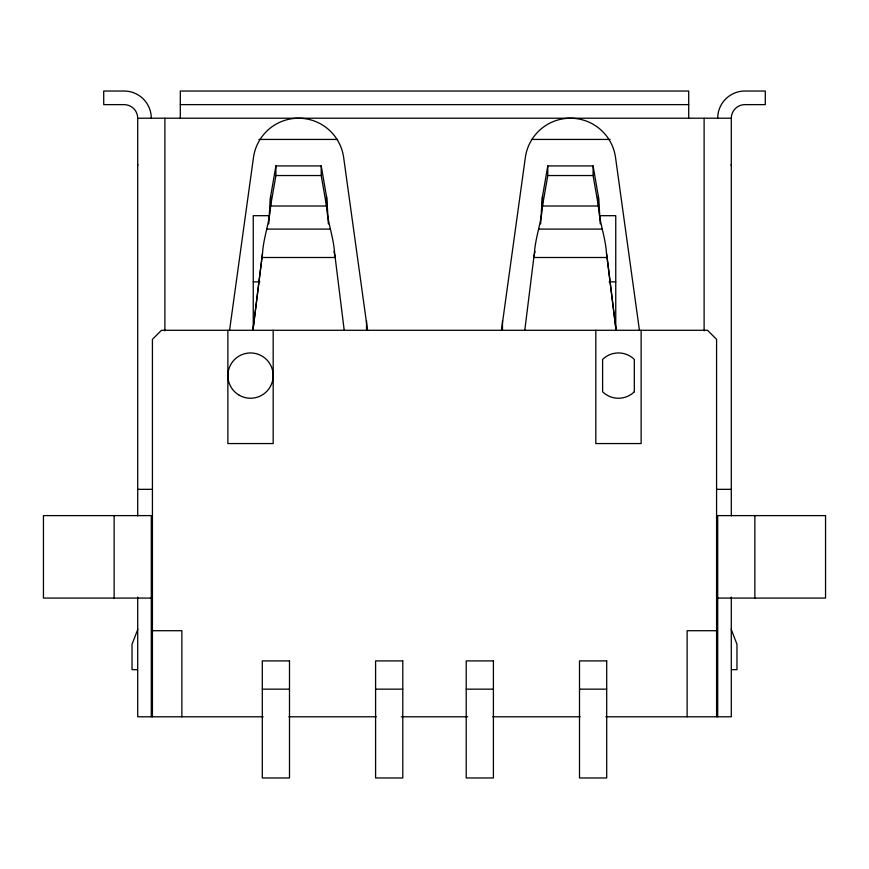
<?xml version="1.0" encoding="UTF-8"?>
<svg xmlns="http://www.w3.org/2000/svg" width="869" height="869" viewBox="0 0 869 869"><rect width="100%" height="100%" fill="white"/><g stroke="black" fill="none" stroke-linecap="round" stroke-linejoin="round"><path stroke-width="1.3" d="M268.76 223.92L270.281 198.469L275.907 165.925L321.215 165.925L326.842 198.469L328.363 223.92M540.637 223.92L542.158 198.469L547.785 165.925L593.092 165.925L598.719 198.469L600.24 223.92M252.879 330.524L262.514 253.552M252.998 330.122L262.59 252.368C263.731 236.531 269.738 221.899 270.596 206.007L275.907 175.538L275.907 165.925M524.757 330.524L534.468 252.368C535.608 236.531 541.615 221.899 542.473 206.007L547.785 175.538L547.785 165.925M229.59 330.133L253.466 157.506A45.525 45.525 0 0 1 343.657 157.506L367.533 330.133M501.467 330.133L525.343 157.506A45.525 45.525 0 0 1 615.534 157.506L639.41 330.133M534.967 251.423L533.838 257.496L607.04 257.496L606.486 253.552M137.813 629.275L132.034 644.298L132.034 669.673L137.172 669.673M180.296 104.628L688.704 104.628M151.293 118.217A27.189 27.189 0 0 0 124.104 91.028L103.715 91.028L103.715 104.628L124.104 104.628A13.589 13.589 0 0 1 137.704 118.217L731.296 118.217A13.589 13.589 0 0 1 744.896 104.628L765.285 104.628L765.285 91.028L744.896 91.028A27.189 27.189 0 0 0 717.707 118.217M258.929 139.431L337.563 139.431M531.437 139.431L610.071 139.431M275.907 175.538L321.215 175.538L326.527 206.007C327.385 221.899 333.392 236.531 334.532 252.368L344.243 330.524M547.785 175.538L593.092 175.538L598.404 206.007C599.262 221.899 605.269 236.531 606.41 252.368L616.002 330.122M269.238 215.686L253.248 215.686L253.248 330.133M599.762 215.686L615.752 215.686L615.752 330.133M266.902 229.101L330.22 229.101M538.78 229.101L602.098 229.101M253.248 281.86L259.907 281.86M609.093 281.86L615.752 281.86M137.704 489.334L152.423 489.334M716.577 489.334L731.296 489.334M151.293 598.078L43.45 598.078L43.45 515.61L151.293 515.61L151.293 716.795M717.707 598.078L825.55 598.078L825.55 515.61L717.707 515.61L717.707 716.795M152.423 630.709L181.882 630.709L181.882 716.795M716.577 630.709L687.118 630.709L687.118 716.795M731.828 669.673L736.966 669.673L736.966 644.298L731.187 629.275M262.308 689.16L289.496 689.16M375.593 689.16L402.781 689.16M466.218 689.16L493.407 689.16M579.504 689.16L606.692 689.16M263.155 716.795L137.704 716.795L137.704 597.09M288.888 716.795L376.244 716.795M401.315 716.795L467.685 716.795M492.756 716.795L580.112 716.795M605.845 716.795L731.296 716.795L731.296 597.09M334.033 251.423L335.162 257.496L261.96 257.496L261.96 256.724M607.04 256.724L616.121 330.524M754.857 515.61L754.857 598.078M731.296 118.217L731.296 515.914M716.577 716.795L716.577 339.344L707.507 330.285L161.493 330.285L152.423 339.344L152.423 716.795M704.107 118.217L704.107 330.861M688.704 118.217L688.704 91.028L180.296 91.028L180.296 118.217M641.126 330.285L641.126 443.559L595.819 443.559L595.819 330.285M598.404 196.394L598.404 206.007L542.473 206.007L542.473 196.394M593.092 165.925L593.092 175.538M502.467 320.748L502.467 330.133M366.533 320.748L366.533 330.133M326.527 196.394L326.527 206.007L270.596 206.007L270.596 196.394M321.215 165.925L321.215 175.538M273.181 330.285L273.181 443.559L227.874 443.559L227.874 330.285M164.893 118.217L164.893 330.861M137.704 118.217L137.704 515.914M114.143 515.61L114.143 598.078M731.296 164.437A27.373 27.276 2.3 0 1 731.274 165.675M137.726 165.675A27.373 27.276 -2.3 0 1 137.704 164.437M289.496 660.907L262.308 660.907L262.308 777.972L289.496 777.972L289.496 660.907M402.781 660.907L375.593 660.907L375.593 777.972L402.781 777.972L402.781 660.907M493.407 660.907L466.218 660.907L466.218 777.972L493.407 777.972L493.407 660.907M606.692 660.907L579.504 660.907L579.504 777.972L606.692 777.972L606.692 660.907M634.327 391.778L634.327 359.418A22.659 22.659 0 0 0 602.608 359.418L602.608 391.778A22.659 22.659 0 0 0 634.327 391.778M239.203 395.21A22.659 22.659 0 0 0 273.181 375.593A22.659 22.659 0 0 0 239.203 355.975A22.659 22.659 0 0 0 239.203 395.21"/></g></svg>
